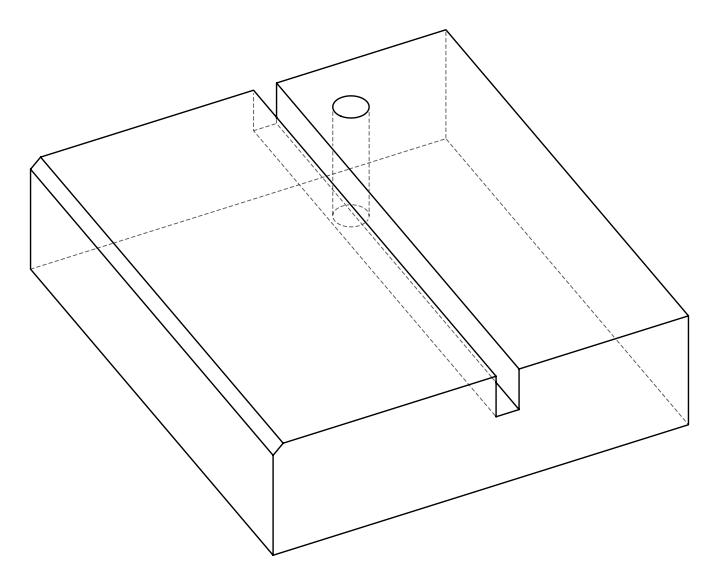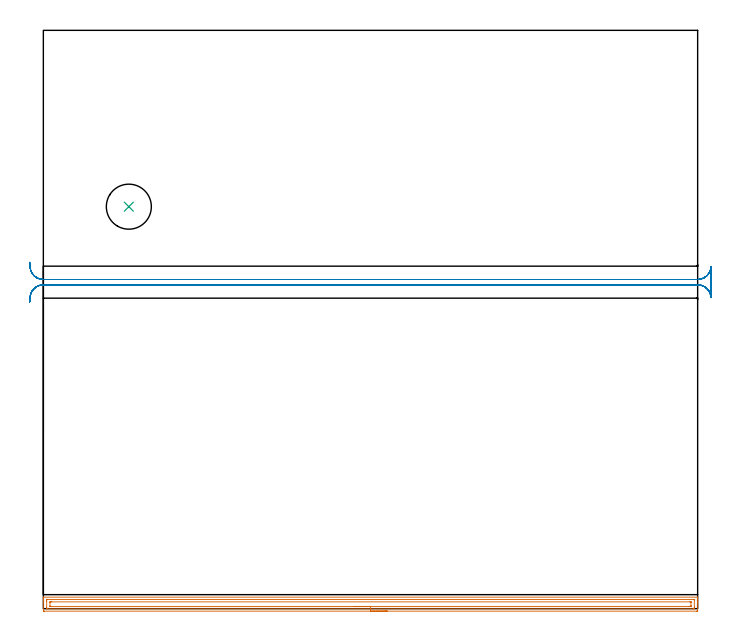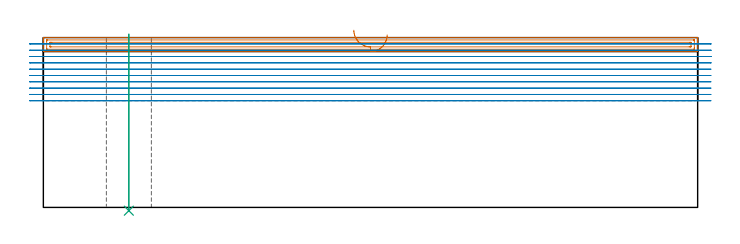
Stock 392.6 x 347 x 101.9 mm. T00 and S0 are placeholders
(PLAN: 3 operations, 2 tool changes, 27.4 min)
(1 AREA_MILL | FG_CHAMFER_SURFACE | UGT0205_001 | 9.66 min | 13851 mm3)
(2 MILL_RECTANGULAR_SLOT | SLOT_RECTANGULAR | NXT0201_012 | Follow Part, ap 4, ae 75% | 17.3 min | 285790 mm3)
(3 INDEXABLE_INSERT_DRILL_THROUGH_HOLE_FROM_SOLID | STEP1HOLE | NXT0302_025 | 0.43 min | 58233 mm3)
(TOOL UGT0205_001 | Chamfer Mill 20 x 3 x 45 deg. | D20 FL50 Z2)
(TOOL NXT0201_012 | ENDMILL 16mm [2P460-1600-NA 1630] | D16 FL38 Z6)
(TOOL NXT0302_025 | Index. Insert Drill 27mm [880-D2700L32-05] | D27 PA176 FL135 Z2)
(OP 1 AREA_MILL)
G17 G21 G94 G90
T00 M6
G54
G17 G0 G90 X206.3 Y-1.5 S1061 M3
G43 Z111.9 H0
Z103.5
G94 G1 X206.262 Z102.628 F250.
X206.148 Z101.764
X205.959 Z100.912
X205.697 Z100.08
X205.363 Z99.274
X204.96 Z98.5
X204.492 Z97.764
X203.96 Z97.072
X203.371 Z96.429
X202.728 Z95.84
X202.036 Z95.308
X201.3 Z94.84
X200.526 Z94.437
X199.72 Z94.103
X198.888 Z93.841
X198.037 Z93.652
X197.172 Z93.538
X196.3 Z93.5
X0.62
X0.003 Y-1.496 Z93.502
X0.001 Y-1.495 Z93.503
X0. Y3.594 Z98.588
Y5.034 Z100.031
Y5.381 Z100.377
Y6.076 Z101.076
Y6.415 Z101.414
X0.007 Y6.833 Z101.825
X0.01 Y6.897 Z101.888
X0.174 Y6.9 Z101.9
X392.426
X392.59 Y6.897 Z101.888
X392.593 Y6.833 Z101.825
X392.6 Y6.415 Z101.414
Y6.076 Z101.076
Y5.381 Z100.377
Y4.14 Z99.137
Y3.594 Z98.588
Y2.973 Z97.969
X392.599 Y-1.495 Z93.503
X392.597 Y-1.496 Z93.502
X391.98 Y-1.5 Z93.5
X196.3
Y-0.086 Z94.914
X2.407
X2.303 Y-0.084 Z94.916
X2.096 Y-0.079 Z94.921
X2.009 Y-0.069 Z94.931
X2.005 Y-0.039 Z94.961
X2.002 Y0.018 Z95.018
X2. Y0.426 Z95.426
Y4.488 Z99.488
X2.001 Y4.895 Z99.895
X2.007 Y5.381 Z100.381
X2.01 Y5.476 Z100.476
X2.199 Y5.483 Z100.483
X2.304 Y5.485 Z100.485
X390.193
X390.297 Y5.484 Z100.484
X390.504 Y5.479 Z100.479
X390.591 Y5.469 Z100.469
X390.595 Y5.439 Z100.439
X390.598 Y5.381 Z100.381
X390.6 Y4.974 Z99.974
Y0.912 Z95.912
Y0.505 Z95.505
X390.594 Y0.018 Z95.018
X390.59 Y-0.076 Z94.924
X390.401 Y-0.083 Z94.917
X390.296 Y-0.085 Z94.915
X196.3 Y-0.086 Z94.914
Y1.328 Z96.328
X4.672 Y1.329 Z96.329
X4.194 Y1.331 Z96.331
X4.036 Y1.333 Z96.333
X4.017 Y1.335 Z96.335
X4.01 Y1.379 Z96.379
X4.004 Y1.482 Z96.482
X4.001 Y1.612 Z96.612
Y3.594 Z98.594
X4.002 Y3.786 Z98.786
X4.01 Y3.982 Z98.982
X4.024 Y4.065 Z99.065
X4.076 Y4.067 Z99.067
X4.194 Y4.07 Z99.07
X4.611 Y4.071 Z99.071
X5.088
X387.928
X388.406 Y4.069 Z99.069
X388.564 Y4.067 Z99.067
X388.583 Y4.065 Z99.065
X388.59 Y4.021 Z99.021
X388.596 Y3.918 Z98.918
X388.599 Y3.788 Z98.788
Y1.806 Z96.806
X388.598 Y1.614 Z96.614
X388.59 Y1.418 Z96.418
X388.576 Y1.335 Z96.335
X388.525 Y1.333 Z96.333
X388.406 Y1.33 Z96.33
X387.989 Y1.329 Z96.329
X387.512 Y1.328 Z96.328
X196.3
X195.428 Z96.366
X194.564 Z96.48
X193.712 Z96.669
X192.88 Z96.932
X192.074 Z97.265
X191.3 Z97.668
X190.564 Z98.137
X189.872 Z98.668
X189.229 Z99.257
X188.64 Z99.901
X188.109 Z100.593
X187.64 Z101.328
X187.237 Z102.102
X186.903 Z102.908
X186.641 Z103.74
X186.452 Z104.592
X186.338 Z105.457
X186.3 Z106.328
G0 Z111.9
M5
M2
(OP 2 MILL_RECTANGULAR_SLOT)
G17 G21 G94 G90
T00 M6
G54
G17 G0 G90 X-8.23 Y184.003 S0 M3
G43 Z111.9 H1
Z98.11
G94 G1 X-7.97 Y186.992 F250.
G2 X0. Y194.3 R8. F500.
G1 X392.6
G2 X400.59 Y186.7 R8.
G1 X400.6
Y205.1
X400.59
G2 X392.6 Y197.5 R8.
G1 X0.
G2 X-7.97 Y204.808 R8.
G1 X-8.23 Y207.797 F250.
G0 Y184.003 Z94.32
G1 X-7.97 Y186.992
G2 X0. Y194.3 R8. F500.
G1 X392.6
G2 X400.59 Y186.7 R8.
G1 X400.6
Y205.1
X400.59
G2 X392.6 Y197.5 R8.
G1 X0.
G2 X-7.97 Y204.808 R8.
G1 X-8.23 Y207.797 F250.
G0 Y184.003 Z90.53
G1 X-7.97 Y186.992
G2 X0. Y194.3 R8. F500.
G1 X392.6
G2 X400.59 Y186.7 R8.
G1 X400.6
Y205.1
X400.59
G2 X392.6 Y197.5 R8.
G1 X0.
G2 X-7.97 Y204.808 R8.
G1 X-8.23 Y207.797 F250.
G0 Y184.003 Z86.74
G1 X-7.97 Y186.992
G2 X0. Y194.3 R8. F500.
G1 X392.6
G2 X400.59 Y186.7 R8.
G1 X400.6
Y205.1
X400.59
G2 X392.6 Y197.5 R8.
G1 X0.
G2 X-7.97 Y204.808 R8.
G1 X-8.23 Y207.797 F250.
G0 Y184.003 Z82.95
G1 X-7.97 Y186.992
G2 X0. Y194.3 R8. F500.
G1 X392.6
G2 X400.59 Y186.7 R8.
G1 Y205.1
G2 X392.6 Y197.5 R8.
G1 X0.
G2 X-7.97 Y204.808 R8.
G1 X-8.23 Y207.797 F250.
G0 Y184.003 Z79.16
G1 X-7.97 Y186.992
G2 X0. Y194.3 R8. F500.
G1 X392.6
G2 X400.59 Y186.7 R8.
G1 Y205.1
G2 X392.6 Y197.5 R8.
G1 X0.
G2 X-7.97 Y204.808 R8.
G1 X-8.23 Y207.797 F250.
G0 Y184.003 Z75.37
G1 X-7.97 Y186.992
G2 X0. Y194.3 R8. F500.
G1 X392.6
G2 X400.59 Y186.7 R8.
G1 Y205.1
G2 X392.6 Y197.5 R8.
G1 X0.
G2 X-7.97 Y204.808 R8.
G1 X-8.23 Y207.797 F250.
G0 Y184.003 Z71.58
G1 X-7.97 Y186.992
G2 X0. Y194.3 R8. F500.
G1 X392.6
G2 X400.59 Y186.7 R8.
G1 Y205.1
G2 X392.6 Y197.5 R8.
G1 X0.
G2 X-7.97 Y204.808 R8.
G1 X-8.23 Y207.797 F250.
G0 Y184.003 Z67.79
G1 X-7.97 Y186.992
G2 X0. Y194.3 R8. F500.
G1 X392.6
G2 X400.59 Y186.7 R8.
G1 Y205.1
G2 X392.6 Y197.5 R8.
G1 X0.
G2 X-7.97 Y204.808 R8.
G1 X-8.23 Y207.797 F250.
G0 Y184.003 Z64.
G1 X-7.97 Y186.992
G2 X0. Y194.3 R8. F500.
G1 X392.6
G2 X400.59 Y186.7 R8.
G1 Y205.1
G2 X392.6 Y197.5 R8.
G1 X0.
G2 X-7.97 Y204.808 R8.
G1 X-8.23 Y207.797 F250.
G0 Z111.9
M5
M2
(OP 3 INDEXABLE_INSERT_DRILL_THROUGH_HOLE_FROM_SOLID)
G17 G21 G94 G90
T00 M6
G54
G17 G0 G90 X51.3 Y241.2 S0 M3
G43 Z111.9 H1
G94 G81 G98 Z-1.971 F250. R103.9
G80
M5
M2
